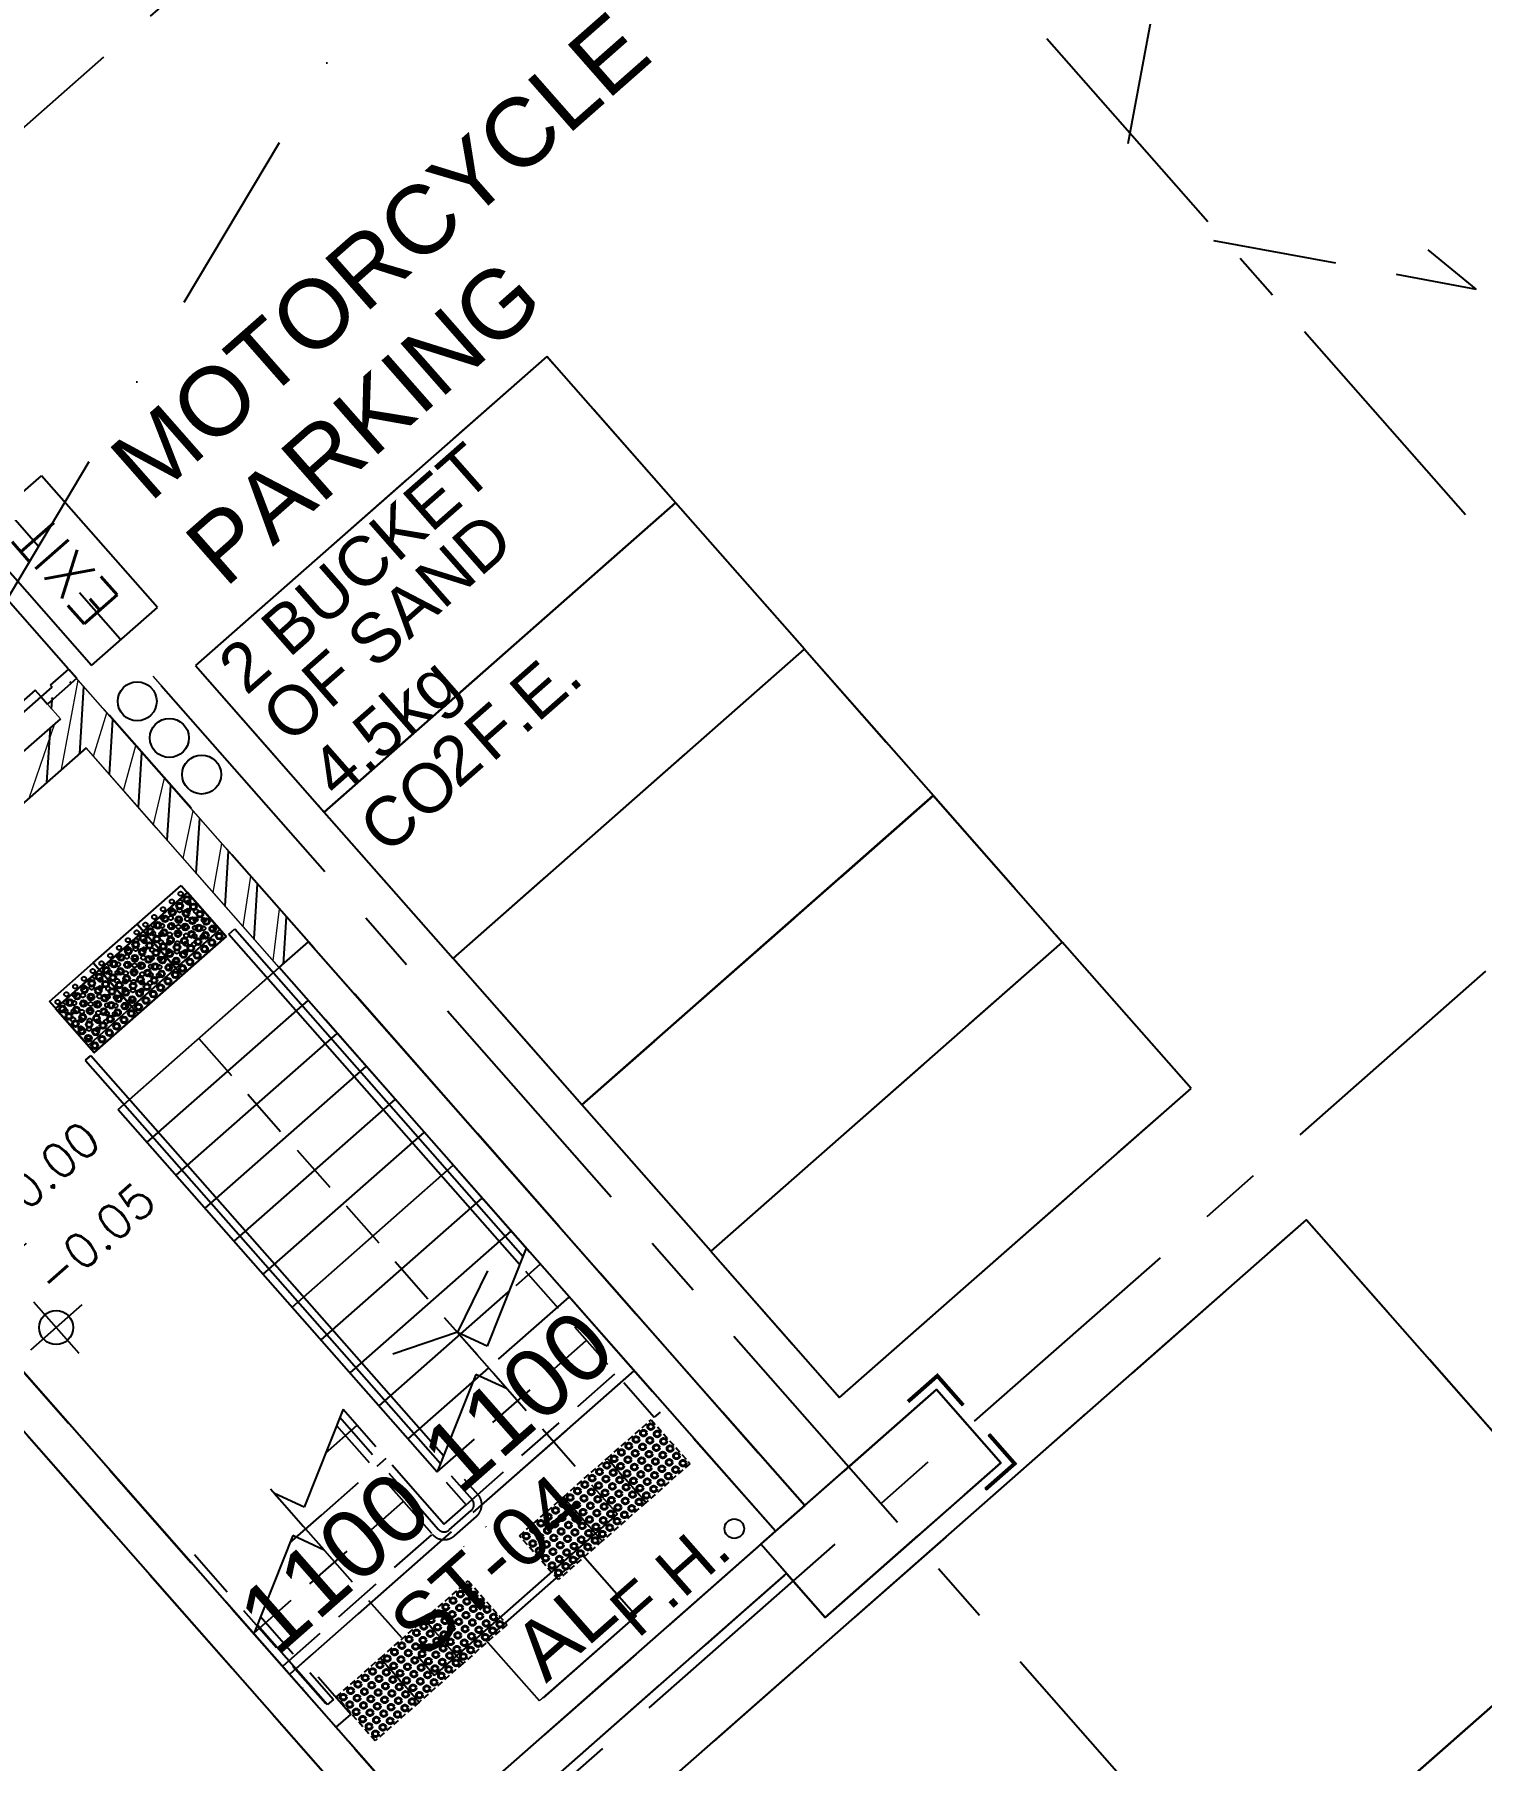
# Model space of a CAD drawing. Header units: millimetres. Extents: x 833946797 to 834440930, y 817746008 to 818399503.
# Drawn here: x 834311541 to 834318960, y 817998788 to 818007637 of the extents above; entities that cross this region are included whole.
import ezdxf
from ezdxf.enums import TextEntityAlignment as Align

# ---------------------------------------------------------------- set-up
doc = ezdxf.new("R2010")
doc.units = ezdxf.units.MM
doc.header["$LTSCALE"] = 100
for name, pattern in [('CENTER', [2, 1.25, -0.25, 0.25, -0.25]), ('DASHDOT2', [12.7, 6.35, -3.175, 0, -3.175]), ('Grid Line', [22.225, 12.7, -3.175, 3.175, -3.175]), ('Hidden', [9.525, 6.35, -3.175]), ('HIDDEN2', [4.7625, 3.175, -1.5875]), ('HIDDENX2', [19.05, 12.7, -6.35])]:
    doc.linetypes.add(name, pattern=pattern)
for name, color, linetype in [('+C-160', 160, 'Hidden'), ('000-Tactile-l', 8, 'Continuous'), ('3B50A-DLN-ARC-DWG-1002-P00-LB02$0$DLN660', 1, 'Continuous'), ('A-COLS', 3, 'Continuous'), ('arrow', 255, 'Continuous'), ('DLN020__', 6, 'Continuous'), ('DLN030_1', 1, 'Continuous'), ('DLN030_2', 1, 'Continuous'), ('DLN0401_', 7, 'Continuous'), ('DLN0403__Room Name', 7, 'Continuous'), ('DLN060__', 7, 'Continuous'), ('DLN240__', 1, 'Continuous'), ('DLN325__', 7, 'Continuous'), ('DLN580__', 4, 'Continuous'), ('DLN660', 1, 'Continuous'), ('DLN810__', 1, 'Continuous'), ('FITDOOR', 7, 'Continuous'), ('LEVEL', 7, 'Continuous'), ('MOE', 6, 'DASHDOT2')]:
    doc.layers.add(name, color=color, linetype=linetype)
doc.layers.add('000-helpline', color=30, linetype='Continuous', lineweight=30, plot=False)
for name, color, linetype, lineweight in [('A-DOOR', 6, 'Continuous', 9), ('A-WALL', 7, 'Continuous', 9), ('CORNER GUARD', 2, 'Continuous', 50)]:
    doc.layers.add(name, color=color, linetype=linetype, lineweight=lineweight)
doc.styles.add('romans', font='romans.shx')
doc.styles.get("Standard").update_dxf_attribs({"font": 'swiss.ttf'})
doc.styles.add('Swis721tBT', font='swissl.ttf')
doc.dimstyles.new('INTDIM', dxfattribs={"dimtxt": 200, "dimasz": 125, "dimexe": 100, "dimexo": 150, "dimgap": 80, "dimtad": 1, "dimdec": 0, "dimzin": 9, "dimdsep": 46, "dimtxsty": 'Swis721tBT', "dimblk": 'OPEN30', "dimcen": -125, "dimclrd": 256, "dimclre": 256, "dimclrt": 2, "dimaunit": 1, "dimadec": 1, "dimazin": 0, "dimtfac": 0.444444, "dimtdec": 0, "dimtix": 1, "dimtmove": 2, "dimatfit": 3, "dimldrblk": 'OPEN30', "dimfxl": 0, "dimtolj": 1, "dimlwd": -1, "dimlwe": -1, "dimarcsym": 0})
doc.dimstyles.new('INTDIM350', dxfattribs={"dimtxt": 350, "dimasz": 200, "dimexe": 100, "dimexo": 150, "dimgap": 100, "dimtad": 1, "dimdec": 0, "dimzin": 9, "dimdsep": 46, "dimtxsty": 'Swis721tBT', "dimblk": 'OPEN30', "dimcen": -125, "dimclrd": 256, "dimclre": 256, "dimclrt": 2, "dimaunit": 1, "dimadec": 1, "dimazin": 0, "dimtfac": 0.444444, "dimtdec": 0, "dimtix": 1, "dimtmove": 2, "dimatfit": 3, "dimldrblk": 'OPEN30', "dimfxl": 0, "dimtolj": 1, "dimlwd": -1, "dimlwe": -1, "dimarcsym": 0})
pattern_1 = [(86.350195828, (-1e-07, 1e-07), (-158.428018635, 10.105711821), [])]

# ---------------------------------------------------------------- blocks, each defined once
blk = doc.blocks.new('_Open30')
at = {"color": 0, "linetype": 'ByBlock', "lineweight": -2}
for p, q in [((-1, 0.268), (0, 0)), ((0, 0), (-1, -0.268)), ((0, 0), (-1, 0))]:
    blk.add_line(p, q, dxfattribs=at)
blk = doc.blocks.new('*D30')
at = {"layer": 'Defpoints', "color": 0}
for p in [(834315938.6, 818045751.4), (834317314.1, 818044188.4), (834265417.5, 818001289)]:
    blk.add_point(p, dxfattribs=at)
at = {"layer": 'DLN030_1', "linetype": 'Continuous'}
for p, q in [((834316037.7, 818045638.8), (834317380.2, 818044113.4)), ((834266943.1, 817999858.2), (834317164, 818044056.3)), ((834265516.6, 818001176.4), (834266859, 817999651))]:
    blk.add_line(p, q, dxfattribs=at)
at = {"layer": 'DLN030_1', "xscale": 200, "yscale": 200, "zscale": 200}
for p, rotation in [((834317314.1, 818044188.4), 41.35019658541407), ((834266793, 817999726), 221.350196585414)]:
    blk.add_blockref('_Open30', p, dxfattribs=dict(at, rotation=rotation))
at = {"layer": 'DLN030_1', "color": 2, "insert": (834291094.8, 818022092.5), "char_height": 400, "attachment_point": 1, "rotation": 41.3502, "line_spacing_factor": 0.938532, "style": 'Swis721tBT'}
blk.add_mtext('\\A1;67300', dxfattribs=at)
blk = doc.blocks.new('DR1CD')
at = {"layer": 'FITDOOR'}
for p, q in [((0, 1), (45, 1)), ((0, 1), (0, 0)), ((45, 0), (45, 1)), ((0, 0), (45, 0))]:
    blk.add_line(p, q, dxfattribs=at)
blk = doc.blocks.new('DR1CM')
at = {"layer": 'FITDOOR', "color": 6}
blk.add_arc((0, 0), 1, 0, 90, dxfattribs=at)
blk = doc.blocks.new('DLN-Single Door - Opening 2 - 950 x2138 _WH_-1922936-Car Park_B2_F')
at = {"layer": 'A-WALL', "lineweight": 25}
for p, q in [((-500, -100), (-500, 100)), ((500, -100), (500, 100))]:
    blk.add_line(p, q, dxfattribs=at)
at = {"layer": 'FITDOOR'}
for p, q in [((-437.5, 100), (-500, 100)), ((-500, 62.5), (-500, 100)), ((-437.5, -25), (-437.5, 100)), ((437.5, 100), (500, 100)), ((437.5, -25), (437.5, 100)), ((500, 62.5), (500, 100)), ((-488, 62.5), (-500, 62.5)), ((488, 62.5), (500, 62.5)), ((-500, -100), (-500, -62.5)), ((-488, -62.5), (-500, -62.5)), ((-450, -100), (-450, -25)), ((-437.5, -25), (-450, -25)), ((437.5, -25), (450, -25)), ((450, -100), (450, -25)), ((488, -62.5), (500, -62.5)), ((500, -100), (500, -62.5)), ((-450, -100), (-500, -100)), ((450, -100), (500, -100))]:
    blk.add_line(p, q, dxfattribs=at)
at = {"layer": 'DLN325__', "extrusion": (0, 0, -1), "yscale": 899.9999999999994, "zscale": -0.9999999999999993, "rotation": 179.9999999980843}
blk.add_blockref('DR1CD', (450, -100), dxfattribs=at)
at = {"layer": 'DLN325__', "extrusion": (0, 0, -1), "xscale": 899.9999999999986, "yscale": 899.9999999999986, "zscale": -899.9999999999986, "rotation": 179.9999999980843}
blk.add_blockref('DR1CM', (450, -100), dxfattribs=at)
blk = doc.blocks.new('DLN-Single Door - Opening 5 -  950 x 2025 _WH_-1665005-Car Park_B2_F')
at = {"layer": 'A-DOOR', "rotation": 359.9999999999991}
blk.add_blockref('DLN-Single Door - Opening 2 - 950 x2138 _WH_-1922936-Car Park_B2_F', (5, 0), dxfattribs=at)
blk = doc.blocks.new('*X5')
at = {"color": 0}
for p, q in [((45956, 42700), (46156, 42700)), ((45956, 42694), (46156, 42694)), ((45957, 42688), (46156, 42688)), ((45957, 42681), (46156, 42681)), ((45958, 42675), (46156, 42675)), ((45959, 42669), (46156, 42669)), ((45960, 42662), (46156, 42662)), ((45962, 42656), (46156, 42656)), ((45964, 42650), (46156, 42650)), ((45965, 42644), (46156, 42644)), ((45968, 42638), (46156, 42638)), ((45970, 42631), (46156, 42631)), ((45973, 42625), (46156, 42625)), ((45975, 42619), (46156, 42619)), ((45978, 42612), (46156, 42612)), ((45982, 42606), (46156, 42606)), ((45986, 42600), (46156, 42600)), ((45990, 42594), (46156, 42594)), ((45994, 42588), (46156, 42588)), ((45999, 42581), (46156, 42581)), ((46004, 42575), (46156, 42575)), ((46009, 42569), (46156, 42569)), ((46015, 42562), (46156, 42562)), ((46022, 42556), (46156, 42556)), ((46029, 42550), (46156, 42550)), ((46037, 42544), (46156, 42544)), ((46047, 42538), (46156, 42538)), ((46057, 42531), (46156, 42531)), ((46069, 42525), (46156, 42525)), ((46083, 42519), (46156, 42519)), ((46102, 42512), (46156, 42512)), ((46133, 42506), (46156, 42506))]:
    blk.add_line(p, q, dxfattribs=at)
blk = doc.blocks.new('*X4')
at = {"color": 0}
for p, q in [((46156, 42900), (46200, 42900)), ((46156, 42894), (46222, 42894)), ((46156, 42888), (46238, 42888)), ((46156, 42881), (46250, 42881)), ((46156, 42875), (46261, 42875)), ((46156, 42869), (46271, 42869)), ((46156, 42862), (46279, 42862)), ((46156, 42856), (46287, 42856)), ((46156, 42850), (46294, 42850)), ((46156, 42844), (46300, 42844)), ((46156, 42838), (46306, 42838)), ((46156, 42831), (46311, 42831)), ((46156, 42825), (46316, 42825)), ((46156, 42819), (46320, 42819)), ((46156, 42812), (46324, 42812)), ((46156, 42806), (46328, 42806)), ((46156, 42800), (46332, 42800)), ((46156, 42794), (46335, 42794)), ((46156, 42788), (46338, 42788)), ((46156, 42781), (46341, 42781)), ((46156, 42775), (46343, 42775)), ((46156, 42769), (46345, 42769)), ((46156, 42762), (46347, 42762)), ((46156, 42756), (46349, 42756)), ((46156, 42750), (46351, 42750)), ((46156, 42744), (46352, 42744)), ((46156, 42738), (46353, 42738)), ((46156, 42731), (46354, 42731)), ((46156, 42725), (46355, 42725)), ((46156, 42719), (46355, 42719)), ((46156, 42712), (46356, 42712)), ((46156, 42706), (46356, 42706))]:
    blk.add_line(p, q, dxfattribs=at)
blk = doc.blocks.new('ELFIN')
at = {"layer": 'LEVEL'}
for p, q in [((0, 0.5), (0, 0)), ((0, 0), (-0.5, 0)), ((0, 0), (0, -0.5)), ((0.5, 0), (0, 0))]:
    blk.add_line(p, q, dxfattribs=at)
for start, end in [(90, 180), (180, 270), (0, 90), (270, 0)]:
    blk.add_arc((0, 0), 0.25, start, end, dxfattribs=at)
at = {"layer": 'LEVEL', "xscale": 0.00125, "yscale": 0.00125, "zscale": 0.00125}
for name in ['*X4', '*X5']:
    blk.add_blockref(name, (-57.695, -53.381), dxfattribs=at)
at = {"layer": 'LEVEL', "style": 'romans'}
blk.add_attdef('ELFIN', (0.254, 0.347), '', height=0.5, dxfattribs=at)
blk = doc.blocks.new('ELEX')
at = {"layer": 'LEVEL'}
for p, q in [((0, 0.5), (0, -0.5)), ((0.5, 0), (-0.5, 0))]:
    blk.add_line(p, q, dxfattribs=at)
blk.add_circle((0, 0), 0.25, dxfattribs=at)
at = {"layer": 'LEVEL', "style": 'romans'}
blk.add_attdef('ELEX', (0.257, 0.354), '', height=0.5, dxfattribs=at)
blk = doc.blocks.new('DLN_Parking - Parking - 2500 x 5000 _WL_-1233168-Car Park_B2_F')
at = {"layer": 'DLN660'}
for p, q in [((0, 0), (0, 5000)), ((0, 5000), (2500, 5000)), ((2500, 5000), (2500, 0)), ((2500, 0), (0, 0))]:
    blk.add_line(p, q, dxfattribs=at)
blk = doc.blocks.new('3B50A-DLN-ARC-DWG-1002-P00-LB02$0$DLN_Parking - Parking - 1000 x 2400 _WL_-V14-Car Park_B2_F')
at = {"layer": '3B50A-DLN-ARC-DWG-1002-P00-LB02$0$DLN660'}
for p, q in [((0, 0), (0, 2400)), ((0, 2400), (1000, 2400)), ((1000, 2400), (1000, 0)), ((1000, 0), (0, 0))]:
    blk.add_line(p, q, dxfattribs=at)
blk = doc.blocks.new('3B50A-DLN-ARC-DWG-1002-P00-LB02$0$DLN_Parking - Parking - 1000 x 2400 _WL_-1733303-Car Park_B2_F')
at = {"layer": '3B50A-DLN-ARC-DWG-1002-P00-LB02$0$DLN660'}
for p, q in [((1000, 0), (0, 0)), ((0, 0), (0, -2400)), ((1000, -2400), (1000, 0)), ((0, -2400), (1000, -2400))]:
    blk.add_line(p, q, dxfattribs=at)
blk = doc.blocks.new('CORNER GUARD')
at = {"layer": 'CORNER GUARD', "color": 0, "const_width": 20}
blk.add_lwpolyline([(-150, -50), (50, -50), (50, 150)], dxfattribs=at)
at = {"layer": 'Defpoints', "color": 0}
blk.add_lwpolyline([(-150, 0), (0, 0), (0, 150)], dxfattribs=at)
blk = doc.blocks.new('FSEX')
at = {"layer": 'DLN580__'}
for p, q in [((0, 0.5), (0, 0)), ((0, 0.5), (1, 0.5)), ((1, 0.5), (1, 0)), ((0, 0), (1, 0))]:
    blk.add_line(p, q, dxfattribs=at)
at = {"layer": 'DLN580__', "style": 'romans'}
blk.add_text('EXIT', height=0.25, dxfattribs=at).set_placement((0.5, 0.25), align=Align.MIDDLE)
blk = doc.blocks.new('*D107')
at = {"layer": 'Defpoints', "color": 0, "ltscale": 1.5}
for p in [(834325278.6, 818028024.6), (834325278.6, 818028024.6), (834324874.8, 818026242.4), (834327141.4, 818023699.8), (834311334, 818004629.2)]:
    blk.add_point(p, dxfattribs=at)
at = {"layer": 'MOE', "linetype": 'Continuous', "ltscale": 1.5}
blk.add_arc((834325278.6, 818028024.6), 1827.4, 245.47739, 287.0296, dxfattribs=at)
at = {"layer": 'MOE', "ltscale": 1.5, "xscale": 200, "yscale": 200, "zscale": 200}
for p, rotation in [((834324342.9, 818026454.9), 152.3404458036326), ((834326001.5, 818026346.3), 20.16653677704103)]:
    blk.add_blockref('_Open30', p, dxfattribs=dict(at, rotation=rotation))
at = {"layer": 'MOE', "color": 2, "ltscale": 1.5, "insert": (834325177.4, 818026480.4), "char_height": 350, "attachment_point": 5, "rotation": 356.25349, "style": 'Swis721tBT'}
blk.add_mtext('\\A1;{\\C1;>30%%D}', dxfattribs=at)
blk = doc.blocks.new('*D114')
at = {"layer": 'Defpoints', "color": 0}
for p in [(834313641.6, 818000000, -0.1), (834312815.8, 817999273.2, -0.1), (834312851.3, 817999232.9)]:
    blk.add_point(p, dxfattribs=at)
at = {"layer": 'DLN030_2', "linetype": 'Continuous'}
for p, q in [((834313677.1, 817999959.6), (834312851.3, 817999232.9)), ((834313740.7, 817999887.4), (834313743.2, 817999884.6)), ((834312914.9, 817999160.6), (834312917.4, 817999157.8))]:
    blk.add_line(p, q, dxfattribs=at)
at = {"layer": 'DLN030_2', "color": 2, "insert": (834313079.3, 817999806.4), "char_height": 350, "attachment_point": 5, "rotation": 41.3502, "style": 'Swis721tBT'}
blk.add_mtext('\\A1;1100', dxfattribs=at)
blk = doc.blocks.new('*D115')
at = {"layer": 'Defpoints', "color": 0}
for p in [(834314580.2, 818000826, -0.1), (834314615.7, 818000785.7), (834313754.5, 818000099.3, -0.1)]:
    blk.add_point(p, dxfattribs=at)
at = {"layer": 'DLN030_2', "linetype": 'Continuous'}
for p, q in [((834313790, 818000059), (834314615.7, 818000785.7)), ((834314679.3, 818000713.4), (834314681.8, 818000710.6)), ((834313853.6, 817999986.7), (834313856.1, 817999983.9))]:
    blk.add_line(p, q, dxfattribs=at)
at = {"layer": 'DLN030_2', "color": 2, "insert": (834314018, 818000632.4), "char_height": 350, "attachment_point": 5, "rotation": 41.3502, "style": 'Swis721tBT'}
blk.add_mtext('\\A1;1100', dxfattribs=at)
blk = doc.blocks.new('hazard warning tactile')
at = {"layer": '000-helpline', "ltscale": 0.015}
blk.add_lwpolyline([(0, 0), (225.2, 198.2), (423.4, -27), (198.2, -225.2)], close=True, dxfattribs=at)
at = {"layer": '000-Tactile-l', "ltscale": 0.015}
for centre, radius in [((223, 162.9), 17.5), ((147.9, 96.8), 17.5), ((147.9, 96.8), 12.5), ((185.4, 129.9), 17.5), ((185.4, 129.9), 12.5), ((218.5, 92.3), 17.5), ((218.5, 92.3), 12.5), ((223, 162.9), 12.5), ((256, 125.4), 17.5), ((256, 125.4), 12.5), ((289, 87.8), 17.5), ((289, 87.8), 12.5), ((35.3, -2.3), 17.5), ((35.3, -2.3), 12.5), ((72.8, 30.8), 17.5), ((72.8, 30.8), 12.5), ((105.9, -6.8), 17.5), ((110.4, 63.8), 17.5), ((105.9, -6.8), 12.5), ((110.4, 63.8), 12.5), ((143.4, 26.3), 17.5), ((143.4, 26.3), 12.5), ((176.4, -11.3), 17.5), ((180.9, 59.3), 17.5), ((176.4, -11.3), 12.5), ((180.9, 59.3), 12.5), ((214, 21.8), 17.5), ((214, 21.8), 12.5), ((247, -15.8), 17.5), ((251.5, 54.8), 17.5), ((251.5, 54.8), 12.5), ((284.5, 17.3), 17.5), ((284.5, 17.3), 12.5), ((322.1, 50.3), 17.5), ((322.1, 50.3), 12.5), ((355.1, 12.8), 17.5), ((355.1, 12.8), 12.5), ((68.3, -39.8), 17.5), ((68.3, -39.8), 12.5), ((101.4, -77.3), 17.5), ((101.4, -77.3), 12.5), ((138.9, -44.3), 17.5), ((138.9, -44.3), 12.5), ((171.9, -81.8), 17.5), ((171.9, -81.8), 12.5), ((209.5, -48.8), 17.5), ((209.5, -48.8), 12.5), ((242.5, -86.3), 17.5), ((242.5, -86.3), 12.5), ((247, -15.8), 12.5), ((280, -53.3), 17.5), ((280, -53.3), 12.5), ((313.1, -90.8), 17.5), ((317.6, -20.3), 17.5), ((313.1, -90.8), 12.5), ((317.6, -20.3), 12.5), ((350.6, -57.8), 17.5), ((350.6, -57.8), 12.5), ((388.1, -24.8), 17.5), ((388.1, -24.8), 12.5), ((134.4, -114.9), 17.5), ((134.4, -114.9), 12.5), ((167.4, -152.4), 17.5), ((167.4, -152.4), 12.5), ((200.4, -189.9), 17.5), ((205, -119.4), 17.5), ((205, -119.4), 12.5), ((238, -156.9), 17.5), ((238, -156.9), 12.5), ((275.5, -123.9), 17.5), ((275.5, -123.9), 12.5), ((200.4, -189.9), 12.5)]:
    blk.add_circle(centre, radius, dxfattribs=at)
blk = doc.blocks.new('hidden hazard tactile')
at = {"layer": '000-Tactile-l', "linetype": 'HIDDEN2', "ltscale": 0.1}
blk.add_lwpolyline([(300, 0), (0, 0), (0, 300), (300, 300)], close=True, dxfattribs=at)
for centre, radius in [((25, 275), 17.5), ((25, 275), 12.5), ((75, 275), 17.5), ((75, 275), 12.5), ((125, 275), 17.5), ((125, 275), 12.5), ((175, 275), 17.5), ((175, 275), 12.5), ((225, 275), 17.5), ((225, 275), 12.5), ((275, 275), 17.5), ((275, 275), 12.5), ((25, 225), 17.5), ((25, 175), 17.5), ((25, 225), 12.5), ((25, 175), 12.5), ((75, 225), 17.5), ((75, 175), 17.5), ((75, 225), 12.5), ((75, 175), 12.5), ((125, 225), 17.5), ((125, 175), 17.5), ((125, 225), 12.5), ((125, 175), 12.5), ((175, 225), 17.5), ((175, 175), 17.5), ((175, 225), 12.5), ((175, 175), 12.5), ((225, 225), 17.5), ((225, 175), 17.5), ((225, 225), 12.5), ((225, 175), 12.5), ((275, 225), 17.5), ((275, 175), 17.5), ((275, 225), 12.5), ((275, 175), 12.5), ((25, 125), 17.5), ((25, 75), 17.5), ((25, 125), 12.5), ((75, 125), 17.5), ((75, 75), 17.5), ((75, 125), 12.5), ((125, 125), 17.5), ((125, 75), 17.5), ((125, 125), 12.5), ((175, 125), 17.5), ((175, 75), 17.5), ((175, 125), 12.5), ((225, 125), 17.5), ((225, 75), 17.5), ((225, 125), 12.5), ((275, 125), 17.5), ((275, 75), 17.5), ((275, 125), 12.5), ((25, 25), 17.5), ((25, 75), 12.5), ((25, 25), 12.5), ((75, 25), 17.5), ((75, 75), 12.5), ((75, 25), 12.5), ((125, 25), 17.5), ((125, 75), 12.5), ((125, 25), 12.5), ((175, 25), 17.5), ((175, 75), 12.5), ((175, 25), 12.5), ((225, 25), 17.5), ((225, 75), 12.5), ((225, 25), 12.5), ((275, 25), 17.5), ((275, 75), 12.5), ((275, 25), 12.5)]:
    blk.add_circle(centre, radius, dxfattribs=at)
blk = doc.blocks.new('A$C029C5A43')
at = {"layer": '+C-160', "linetype": 'Hidden'}
for p, q in [((59071, 72265.7), (59071, 79965.7)), ((59971, 72265.7), (59071, 72265.7)), ((59971, 71765.7), (59971, 72265.7)), ((56216.3, 72065.3), (58771, 72065.3)), ((58771, 72065.3), (58771, 71765.7)), ((58771, 71765.7), (59971, 71765.7))]:
    blk.add_line(p, q, dxfattribs=at)
at = {"layer": '+C-160'}
for p, q in [((58871.6, 78010.7, -0.1), (57971.6, 78010.7, -0.1)), ((57971.6, 77965.7, -0.1), (58871.6, 77965.7, -0.1)), ((58871.6, 77965.7, -0.1), (58871.6, 78010.7, -0.1)), ((58871.6, 77965.7, -0.1), (58946.6, 77965.7, -0.1)), ((58871.6, 77965.7, -0.1), (58871.6, 77915.7, -0.1)), ((58946.6, 77978.2, -0.1), (59071.6, 77978.2, -0.1)), ((58946.6, 77978.2, -0.1), (58946.6, 77965.7, -0.1)), ((59071.6, 77978.2, -0.1), (59071.6, 77915.7, -0.1)), ((58871.6, 77915.7, -0.1), (58909.1, 77915.7, -0.1)), ((58871.6, 77883.9), (58902.9, 77915.3)), ((58909.1, 77927.7, -0.1), (58909.1, 77915.7, -0.1)), ((59034.1, 77927.7, -0.1), (59034.1, 77915.7, -0.1)), ((59034.1, 77915.7, -0.1), (59071.6, 77915.7, -0.1)), ((58871.6, 77815.7, -0.1), (57616.3, 77815.7, 0)), ((58602.9, 77615.3), (58802.9, 77815.3)), ((58827.4, 77615.3), (59071, 77858.9)), ((56516.3, 77615.7, 0), (56516.3, 72265.3, -0.1)), ((58871.6, 77615.7, -0.1), (57618.1, 77615.7, -0.1)), ((58871.5, 77434.8), (59071, 77634.3)), ((61971, 77562.5), (59571, 77562.5)), ((59571, 77562.5), (59571, 76562.5)), ((61971, 76562.5), (61971, 77562.5)), ((58871.4, 77210.2), (59071, 77409.8)), ((64930.2, 76412.3, -0.1), (66006.7, 77258.2, -0.1)), ((58871.3, 76985.6), (59071, 77185.3)), ((58871.2, 76761), (59071, 76960.8)), ((57871.3, 76464.5, 0), (57871.3, 76764.5, 0)), ((57871.3, 76764.5, 0), (58171.3, 76764.5, 0)), ((58171.3, 76464.5, 0), (58171.3, 76764.5, 0)), ((58171.3, 76764.5, 0), (58471.3, 76764.5, 0)), ((58171.3, 76764.5, 0), (58171.3, 76464.5, 0)), ((58471.3, 76764.5, 0), (58471.3, 76464.5, 0)), ((58471.3, 76464.5, 0), (58471.3, 76764.5, 0)), ((58471.3, 76764.5, 0), (58771.3, 76764.5, 0)), ((58771.3, 76764.5, 0), (58771.3, 76464.5, 0)), ((58871.1, 76536.4), (59071, 76736.3)), ((59571, 76562.5), (61971, 76562.5)), ((61971, 76562.5), (59571, 76562.5)), ((59571, 76562.5), (59571, 75562.5)), ((61971, 75562.5), (61971, 76562.5)), ((58171.3, 76464.5, 0), (57871.3, 76464.5, 0)), ((58471.3, 76464.5, 0), (58171.3, 76464.5, 0)), ((58771.3, 76464.5, 0), (58471.3, 76464.5, 0)), ((58871, 76311.8), (59071, 76511.8)), ((58899, 76115.3), (59071, 76287.3)), ((56316.3, 76122.5), (56316.3, 72065.3)), ((56516.3, 72265.7), (56516.3, 76122.5)), ((58870.9, 76115.7, -0.1), (59071, 76115.7, -0.1)), ((58870.9, 76115.7, -0.1), (59071, 76115.7, -0.1)), ((58870.9, 72265.7, -0.1), (58870.9, 76115.7, -0.1)), ((59071, 76115.7, -0.1), (59071, 72265.7, -0.1)), ((64930.2, 75750.3, -0.1), (65776.1, 74673.8, -0.1)), ((59571, 75562.5), (61971, 75562.5)), ((59571, 74562.5), (59571, 75562.5)), ((59571, 75562.5), (61971, 75562.5)), ((61971, 75562.5), (61971, 74562.5)), ((65776.1, 74673.8, -0.1), (65724.1, 74986.6, -0.1)), ((61971, 74562.5), (59571, 74562.5)), ((59571, 73562.5), (59571, 74562.5)), ((59571, 74562.5), (61971, 74562.5)), ((61971, 74562.5), (61971, 73562.5)), ((61971, 73562.5), (59571, 73562.5)), ((61971, 73562.5), (59571, 73562.5)), ((59571, 73562.5), (59571, 72562.5)), ((61971, 72562.5), (61971, 73562.5)), ((57620.5, 73361.9), (56520.5, 73361.9)), ((57770.9, 73361.9), (58870.9, 73361.9)), ((56520.5, 73265.7), (56520.5, 73261.9)), ((57620.5, 73265.7), (57620.5, 73261.9)), ((57770.9, 73265.7), (57770.9, 73261.9)), ((58870.9, 73265.7), (58870.9, 73261.9)), ((57388.9, 72827.7), (58048.9, 72827.7)), ((57388.9, 72411.7), (57388.9, 72827.7)), ((58048.9, 72827.7), (58048.9, 72411.7)), ((59571, 72562.5), (61971, 72562.5)), ((58048.9, 72411.7), (57388.9, 72411.7)), ((59821, 72315.7, -0.1), (60021, 72315.7, -0.1)), ((60021, 72315.7, -0.1), (60021, 72115.7, -0.1)), ((58771, 72265.7), (56516.3, 72265.7)), ((58871.6, 72265.3, 0), (56516.3, 72265.3, 0)), ((58771, 72265.7), (59971, 72265.7)), ((58771, 71765.7), (58771, 72265.7)), ((58771, 71765.7, -0.1), (58771, 72265.7, -0.1)), ((58771, 72265.7, -0.1), (59971, 72265.7, -0.1)), ((58771, 72265.7, -0.1), (59971, 72265.7, -0.1)), ((58771, 71765.7, -0.1), (58771, 72265.7, -0.1)), ((58771, 72065.3), (58771, 72265.7)), ((59071, 72265.7, -0.1), (58870.9, 72265.7, -0.1)), ((59821, 72265.7, -0.1), (59971, 72265.7, -0.1)), ((59971, 72265.7), (59971, 71765.7)), ((59971, 72265.7, -0.1), (59971, 71765.7, -0.1)), ((59971, 72265.7, -0.1), (59971, 71765.7, -0.1)), ((59971, 72265.7, -0.1), (59971, 72115.7, -0.1)), ((56316.3, 72065.3), (58771, 72065.3)), ((59971, 71765.7, -0.1), (59971, 71915.7, -0.1)), ((60021, 71715.7, -0.1), (60021, 71915.7, -0.1)), ((59971, 71765.7), (58771, 71765.7)), ((59971, 71765.7, -0.1), (58771, 71765.7, -0.1)), ((59971, 71765.7, -0.1), (58771, 71765.7, -0.1)), ((59821, 71765.7, -0.1), (59971, 71765.7, -0.1)), ((59821, 71715.7, -0.1), (60021, 71715.7, -0.1)), ((56971, 71665.7), (61971, 71665.7)), ((61971, 71665.7), (61971, 69165.7)), ((56971, 69165.7), (61971, 69165.7)), ((61971, 69165.7), (56971, 69165.7))]:
    blk.add_line(p, q, dxfattribs=at)
at = {"layer": '+C-160', "lineweight": 18}
for p, q in [((59071, 76115.7, -0.1), (59071, 77978.2, -0.1)), ((58871.6, 77815.7, -0.1), (58871.6, 77915.7, -0.1)), ((58871.6, 77915.7, -0.1), (59071.6, 77915.7, -0.1)), ((58870.9, 76115.7, -0.1), (58871.6, 77615.7, -0.1)), ((59371, 77665.7), (59371, 77365.7))]:
    blk.add_line(p, q, dxfattribs=at)
at = {"layer": '+C-160', "lineweight": 25}
blk.add_line((58871.6, 77915.7, -0.1), (59071.6, 77915.7, -0.1), dxfattribs=at)
at = {"layer": '+C-160'}
for centre in [(57901.3, 76734.5, 0), (57961.3, 76734.5, 0), (58021.3, 76734.5, 0), (58081.3, 76734.5, 0), (58141.3, 76734.5, 0), (58201.3, 76734.5, 0), (58261.3, 76734.5, 0), (58321.3, 76734.5, 0), (58381.3, 76734.5, 0), (58441.3, 76734.5, 0), (58501.3, 76734.5, 0), (58561.3, 76734.5, 0), (58621.3, 76734.5, 0), (58681.3, 76734.5, 0), (58741.3, 76734.5, 0), (57901.3, 76674.5, 0), (57931.3, 76704.5, 0), (57931.3, 76644.5, 0), (57961.3, 76674.5, 0), (57991.3, 76704.5, 0), (57991.3, 76644.5, 0), (58021.3, 76674.5, 0), (58051.3, 76704.5, 0), (58051.3, 76644.5, 0), (58081.3, 76674.5, 0), (58111.3, 76704.5, 0), (58111.3, 76644.5, 0), (58141.3, 76674.5, 0), (58201.3, 76674.5, 0), (58231.3, 76704.5, 0), (58231.3, 76644.5, 0), (58261.3, 76674.5, 0), (58291.3, 76704.5, 0), (58291.3, 76644.5, 0), (58321.3, 76674.5, 0), (58351.3, 76704.5, 0), (58351.3, 76644.5, 0), (58381.3, 76674.5, 0), (58411.3, 76704.5, 0), (58411.3, 76644.5, 0), (58441.3, 76674.5, 0), (58501.3, 76674.5, 0), (58531.3, 76704.5, 0), (58531.3, 76644.5, 0), (58561.3, 76674.5, 0), (58591.3, 76704.5, 0), (58591.3, 76644.5, 0), (58621.3, 76674.5, 0), (58651.3, 76704.5, 0), (58651.3, 76644.5, 0), (58681.3, 76674.5, 0), (58711.3, 76704.5, 0), (58711.3, 76644.5, 0), (58741.3, 76674.5, 0), (57901.3, 76614.5, 0), (57901.3, 76554.5, 0), (57931.3, 76584.5, 0), (57961.3, 76614.5, 0), (57961.3, 76554.5, 0), (57991.3, 76584.5, 0), (58021.3, 76614.5, 0), (58021.3, 76554.5, 0), (58051.3, 76584.5, 0), (58081.3, 76614.5, 0), (58081.3, 76554.5, 0), (58111.3, 76584.5, 0), (58141.3, 76614.5, 0), (58141.3, 76554.5, 0), (58201.3, 76614.5, 0), (58201.3, 76554.5, 0), (58231.3, 76584.5, 0), (58261.3, 76614.5, 0), (58261.3, 76554.5, 0), (58291.3, 76584.5, 0), (58321.3, 76614.5, 0), (58321.3, 76554.5, 0), (58351.3, 76584.5, 0), (58381.3, 76614.5, 0), (58381.3, 76554.5, 0), (58411.3, 76584.5, 0), (58441.3, 76614.5, 0), (58441.3, 76554.5, 0), (58501.3, 76614.5, 0), (58501.3, 76554.5, 0), (58531.3, 76584.5, 0), (58561.3, 76614.5, 0), (58561.3, 76554.5, 0), (58591.3, 76584.5, 0), (58621.3, 76614.5, 0), (58621.3, 76554.5, 0), (58651.3, 76584.5, 0), (58681.3, 76614.5, 0), (58681.3, 76554.5, 0), (58711.3, 76584.5, 0), (58741.3, 76614.5, 0), (58741.3, 76554.5, 0), (57901.3, 76494.5, 0), (57931.3, 76524.5, 0), (57961.3, 76494.5, 0), (57991.3, 76524.5, 0), (58021.3, 76494.5, 0), (58051.3, 76524.5, 0), (58081.3, 76494.5, 0), (58111.3, 76524.5, 0), (58141.3, 76494.5, 0), (58201.3, 76494.5, 0), (58231.3, 76524.5, 0), (58261.3, 76494.5, 0), (58291.3, 76524.5, 0), (58321.3, 76494.5, 0), (58351.3, 76524.5, 0), (58381.3, 76494.5, 0), (58411.3, 76524.5, 0), (58441.3, 76494.5, 0), (58501.3, 76494.5, 0), (58531.3, 76524.5, 0), (58561.3, 76494.5, 0), (58591.3, 76524.5, 0), (58621.3, 76494.5, 0), (58651.3, 76524.5, 0), (58681.3, 76494.5, 0), (58711.3, 76524.5, 0), (58741.3, 76494.5, 0)]:
    blk.add_circle(centre, 11, dxfattribs=at)

msp = doc.modelspace()

# ---------------------------------------------------------------- hatches: boundary and pattern name
at = {"layer": 'A-WALL'}
h = msp.add_hatch(dxfattribs=at)
h.set_pattern_fill('ANSI31', scale=50)
h.set_pattern_definition(pattern_1)
edge = h.paths.add_edge_path()
edge.add_line((834373398.9, 817975260.5), (834373587.8, 817975426.8))
edge.add_line((834373587.8, 817975426.8), (834373233.3, 817980498))
edge.add_line((834373233.3, 817980498), (834338943.8, 818019460))
edge.add_arc((834332615.6, 818013879.7), 8437.1, 41.40656, 102.76311)
edge.add_line((834330751.7, 818022108.4), (834321993.3, 818032060.3))
edge.add_line((834321993.3, 818032060.3), (834277327.5, 817992751.1))
edge.add_line((834277327.5, 817992751.1), (834277459.6, 817992600.9))
edge.add_line((834277459.6, 817992600.9), (834321975.3, 818031778))
edge.add_line((834321975.3, 818031778), (834330680.7, 818021886.4))
edge.add_arc((834332615.6, 818013879.7), 8237.1, 41.40793, 103.58613, ccw=False)
edge.add_line((834338793.6, 818019327.9), (834373038.5, 817980416.6))
edge.add_line((834373038.5, 817980416.6), (834373398.9, 817975260.5))
h = msp.add_hatch(dxfattribs=at)
h.set_pattern_fill('ANSI31', scale=50)
h.set_pattern_definition(pattern_1)
h.paths.add_polyline_path([(834312796.7, 818002852.6), (834312946.9, 818002984.8), (834311757.7, 818004336), (834311608, 818004204.3), (834311674.1, 818004129.2), (834310731.8, 818003299.9), (834310865.3, 818003151), (834311806.2, 818003979.1)])
at = {"layer": 'DLN060__'}
h = msp.add_hatch(dxfattribs=at)
h.set_pattern_fill('EARTH', color=251, scale=150, angle=45)
h.set_pattern_definition([(86.35019583, (1453154.1, 238293.2), (-889.9338409, 1011.2023827), [952.5, -952.5]), (86.35019583, (1452797.6, 238315.9), (-889.9338409, 1011.2023827), [952.5, -952.5]), (86.35019583, (1452441.2, 238338.6), (-889.9338409, 1011.2023827), [952.5, -952.5]), (176.35019583, (1452329.9, 238465), (-1011.2023827, -889.9338409), [952.5, -952.5]), (176.35019583, (1452352.65, 238821.5), (-1011.2023827, -889.9338409), [952.5, -952.5]), (176.35019583, (1452375.4, 239178), (-1011.2023827, -889.9338409), [952.5, -952.5])])
edge = h.paths.add_edge_path()
edge.add_line((834303001.7, 817954269.4), (834304578.4, 817955656.4))
edge.add_line((834304578.4, 817955656.4), (834331037.8, 817925591.5))
edge.add_line((834331037.8, 817925591.5), (834375206.5, 817964463.2))
edge.add_line((834375206.5, 817964463.2), (834374060.9, 817980844.8))
edge.add_line((834374060.9, 817980844.8), (834339581.5, 818020021.9))
edge.add_arc((834332615.9, 818013881.7), 9285.6, 41.39677, 99.60462)
edge.add_line((834331066.6, 818023037.1), (834322069.8, 818033259.9))
edge.add_line((834322069.8, 818033259.9), (834273725.6, 817990713.5))
edge.add_line((834273725.6, 817990713.5), (834304578.4, 817955656.4))
edge.add_line((834304578.4, 817955656.4), (834303001.7, 817954269.4))
edge.add_line((834303001.7, 817954269.4), (834270761.5, 817990902.8))
edge.add_line((834270761.5, 817990902.8), (834322258.6, 818036224.1))
edge.add_line((834322258.6, 818036224.1), (834331970.3, 818025189))
edge.add_arc((834332622.3, 818013717.3), 11490.2, 42.02614, 93.25305, ccw=False)
edge.add_line((834341157.7, 818021409.6), (834375550.8, 817982329.9))
edge.add_line((834375550.8, 817982329.9), (834377279, 817963489.7))
edge.add_line((834377279, 817963489.7), (834330848.8, 817922627.7))
edge.add_line((834330848.8, 817922627.7), (834303001.7, 817954269.4))

# ---------------------------------------------------------------- linework, layer by layer
at = {"elevation": -0.1}
msp.add_lwpolyline([(834313087.5, 817998958.2), (834313162.6, 817999024.2), (834312995.4, 817999214.3)], dxfattribs=at)
at = {"layer": 'A-COLS', "elevation": -0.1}
for points in [[(834312796.4, 818002852.9), (834312946.7, 818002985.1), (834315490.2, 818000095), (834315340, 817999962.8)], [(834316165.8, 818000689.5), (834316496.1, 818000314.2), (834315595.3, 817999521.4), (834315265, 817999896.7)], [(834315265, 817999896.7), (834316165.8, 818000689.5), (834316496.1, 818000314.2), (834315595.3, 817999521.4)]]:
    msp.add_lwpolyline(points, close=True, dxfattribs=at)
at = {"layer": 'A-COLS'}
msp.add_lwpolyline([(834310874.3, 818001170.3), (834313554.7, 817998124.6), (834315397.4, 817999746.3), (834315265, 817999896.7), (834313572.4, 817998407.2), (834311024.4, 818001302.4), (834310874.3, 818001170.3)], dxfattribs=at)
msp.add_lwpolyline([(834315265, 817999896.7), (834316165.8, 818000689.5), (834316496.1, 818000314.2), (834315595.3, 817999521.4)], close=True, dxfattribs=at)
at = {"layer": 'A-WALL', "lineweight": 18}
for p, q in [((834312946.7, 818002985.1, -0.1), (834311716.2, 818004383.3, -0.1)), ((834311607.8, 818004204.6, -0.1), (834311757.9, 818004336.7, -0.1)), ((834312147.8, 818004346.8), (834312346, 818004121.6)), ((834311673.9, 818004129.5, -0.1), (834311607.8, 818004204.6, -0.1)), ((834312796.4, 818002852.9, -0.1), (834311806, 818003979.4, -0.1))]:
    msp.add_line(p, q, dxfattribs=at)
at = {"layer": 'A-WALL'}
for p, q in [((834311673.9, 818004129.5, -0.1), (834310731.5, 818003300.2, 0)), ((834311806, 818003979.4, -0.1), (834310865, 818003151.3, -0.1)), ((834310037.9, 818002423.4, 0), (834313572.7, 817998406.9, -0.1)), ((834315340.8, 817999962.9, 0), (834313572.7, 817998406.9, 0))]:
    msp.add_line(p, q, dxfattribs=at)
at = {"layer": 'A-WALL', "color": 4}
msp.add_lwpolyline([(834313856.2, 817999405.6), (834314351.6, 817999841.6), (834314626.5, 817999529.3), (834314131, 817999093.3)], close=True, dxfattribs=at)
at = {"layer": 'arrow'}
msp.add_line((834312796.4, 818002852.9, -0.1), (834312946.7, 818002985.1, -0.1), dxfattribs=at)
at = {"layer": 'Defpoints', "color": 6, "linetype": 'Hidden'}
msp.add_lwpolyline([(834357401.4, 817991221.8), (834338859.4, 817974903.5), (834337769.4, 817976142.2), (834337018.6, 817975481.5), (834332866.2, 817980218.8), (834333607.2, 817980871.4), (834333276.9, 817981246.8), (834330458.3, 817978766.2), (834313479.6, 817998058.6), (834315397.4, 817999746.3), (834315595.3, 817999521.4), (834316496.1, 818000314.2), (834316165.8, 818000689.5), (834315490.2, 818000095), (834310403.1, 818005875.3), (834311078.7, 818006469.8), (834310748.4, 818006845.2), (834310298, 818006448.8), (834302832.5, 818014931.5)], dxfattribs=at)
at = {"layer": 'DLN020__', "linetype": 'Grid Line'}
for p, q in [((834338590.2, 818031014.5), (834269252.3, 817969991.9)), ((834360015.9, 817949956), (834292462.8, 818026714.3)), ((834344007.6, 818024858.9), (834274669.7, 817963836.3))]:
    msp.add_line(p, q, dxfattribs=at)
at = {"layer": 'DLN240__'}
for p, q in [((834312538.1, 818003025.2, -0.1), (834312568.2, 818003051.6, -0.1)), ((834312538.2, 818003025.2, -0.1), (834312568.2, 818003051.6, -0.1)), ((834312538.2, 818003025.2, -0.1), (834312568.2, 818003051.6, -0.1)), ((834312568.2, 818003051.6, -0.1), (834314045, 818001373.5, -0.1)), ((834312538.1, 818003025.2, -0.1), (834314028.5, 818001331.8, -0.1)), ((834311970.7, 818002126.2, -0.1), (834312796.4, 818002852.9, -0.1)), ((834311970.7, 818002126.2, -0.1), (834312796.4, 818002852.9, -0.1)), ((834312119.4, 818001957.3, -0.1), (834312945.2, 818002684, -0.1)), ((834312268, 818001788.4, -0.1), (834313093.7, 818002515.1, -0.1)), ((834311802.3, 818002377.6, -0.1), (834311830.2, 818002402.2, -0.1)), ((834311802.3, 818002377.6, -0.1), (834311830.2, 818002402.2, -0.1)), ((834311802.3, 818002377.6, -0.1), (834313622.4, 818000309.9, -0.1)), ((834311802.5, 818002377.8, -0.1), (834311830.3, 818002402.3, -0.1)), ((834311802.5, 818002377.8, -0.1), (834311830.3, 818002402.3, -0.1)), ((834311830.2, 818002402.1, -0.1), (834313638.9, 818000351.3, -0.1)), ((834312416.7, 818001619.5, -0.1), (834313242.4, 818002346.2, -0.1)), ((834312565.3, 818001450.6, -0.1), (834313391, 818002177.3, -0.1)), ((834311970.7, 818002126.2, -0.1), (834313605.8, 818000268.2, -0.1)), ((834312713.9, 818001281.7, -0.1), (834313539.7, 818002008.4, -0.1)), ((834312862.6, 818001112.8, -0.1), (834313688.3, 818001839.5, -0.1)), ((834313011.2, 818000943.9, -0.1), (834313837, 818001670.6, -0.1)), ((834313159.9, 818000774.9, -0.1), (834313985.6, 818001501.7, -0.1)), ((834314061.7, 818001415.4, -0.1), (834313861.8, 818000912.2, -0.1)), ((834314010.3, 818001223.7, -0.1), (834314134.3, 818001332.8, -0.1)), ((834313308.5, 818000606, -0.1), (834313972.2, 818001190.1, -0.1)), ((834313921, 818000845.3, -0.1), (834314282.9, 818001163.8, -0.1)), ((834313964.5, 818000693.1, -0.1), (834313708.9, 818000983.2, -0.1)), ((834313861.8, 818000912.2, -0.1), (834313709.8, 818000982.8, -0.1)), ((834313457.2, 818000437.1, -0.1), (834313870, 818000800.4, -0.1)), ((834313804.3, 818000767.5, -0.1), (834313605.9, 818000268.3, -0.1)), ((834313964.9, 818000692.9, -0.1), (834313804.3, 818000767.5, -0.1)), ((834313123.2, 818000589.5, -0.1), (834312923.3, 818000086.3, -0.1)), ((834313026, 817999867.1, -0.1), (834312770.4, 818000157.2, -0.1)), ((834312923.3, 818000086.3, -0.1), (834312771.3, 818000156.8, -0.1)), ((834313592.5, 817999224.1, -0.1), (834314531.1, 818000050.1, -0.1)), ((834312865.7, 817999941.5, -0.1), (834312667.4, 817999442.3, -0.1)), ((834313026.4, 817999866.9, -0.1), (834312865.7, 817999941.5, -0.1)), ((834312683.9, 817999483.8, -0.1), (834313044.1, 817999074.5, -0.1))]:
    msp.add_line(p, q, dxfattribs=at)
at = {"layer": 'DLN240__', "linetype": 'HIDDENX2', "ltscale": 0.2}
for p, q in [((834312383.9, 818002489.8, -0.1), (834314531.1, 818000050.1, -0.1)), ((834314059, 818001297.2, -0.1), (834314718.3, 818000548, -0.1)), ((834313605.8, 818000268.2, -0.1), (834314431.6, 818000994.9, -0.1)), ((834313754.5, 818000099.3, -0.1), (834314580.2, 818000826, -0.1)), ((834313123.1, 818000589.2, -0.1), (834313493, 818000168.9, -0.1)), ((834314748.4, 818000574.4, -0.1), (834314718.3, 818000548, -0.1)), ((834313033.7, 818000364.1, -0.1), (834313195.7, 818000506.7, -0.1)), ((834313089.9, 818000505.7, -0.1), (834313408.6, 818000143.7, -0.1)), ((834313106.5, 818000547.4, -0.1), (834313452, 818000154.8, -0.1)), ((834313012.5, 818000045.8, -0.1), (834313344.3, 818000337.8, -0.1)), ((834313652.7, 818000215, -0.1), (834313754.5, 818000099.3, -0.1)), ((834313676.8, 818000248.1, -0.1), (834313784.5, 818000125.8, -0.1)), ((834313745.1, 818000230.9, -0.1), (834313814.5, 818000152.2, -0.1)), ((834312667.2, 817999442.1, -0.1), (834313493, 818000168.9, -0.1)), ((834312751, 818000180.3, 0), (834313592.5, 817999224.1, -0.1)), ((834312782.7, 818000143.3, -0.1), (834312788.8, 818000148.7, -0.1)), ((834313408.6, 818000143.7, -0.1), (834313581.6, 817999947.1, -0.1)), ((834313449.5, 818000157.8, -0.1), (834313611.6, 817999973.6, -0.1)), ((834313493, 818000168.9, -0.1), (834313641.6, 818000000, -0.1)), ((834312850.5, 817999903.2, -0.1), (834313012.5, 818000045.8, -0.1)), ((834313641.6, 818000000, -0.1), (834313754.4, 818000099.3, -0.1)), ((834313668, 817999970, -0.1), (834313780.9, 818000069.3, -0.1)), ((834313694.5, 817999939.9, -0.1), (834313807.3, 818000039.3, -0.1)), ((834312815.8, 817999273.2, -0.1), (834313641.6, 818000000, -0.1)), ((834312361.5, 817999843.2, -0.1), (834313040.7, 817999071.5, -0.1)), ((834312700.4, 817999525.5, -0.1), (834313074.1, 817999100.9, -0.1)), ((834313074.1, 817999100.9, -0.1), (834313044.1, 817999074.5, -0.1))]:
    msp.add_line(p, q, dxfattribs=at)
at = {"layer": 'DLN240__', "color": 3, "elevation": -0.1}
msp.add_lwpolyline([(834313863.1, 818001297.6), (834313709.5, 818000983.4), (834313378.3, 818000871)], dxfattribs=at)
at = {"layer": 'DLN240__', "color": 1, "linetype": 'HIDDENX2', "ltscale": 0.2}
for centre, radius, start, end in [((834313754.5, 818000099.3, -0.1), 40, 311.3502, 41.35127), ((834313754.5, 818000099.3, -0.1), 80, 311.3502, 41.35127), ((834313641.6, 818000000, -0.1), 80, 221.35019, 311.3502), ((834313641.6, 818000000, -0.1), 40, 221.35019, 311.3502)]:
    msp.add_arc(centre, radius, start, end, dxfattribs=at)
at = {"layer": 'DLN580__'}
for centre, radius in [((834312067.8, 818004218.5), 100), ((834312232.9, 818004030.8), 100), ((834312398.1, 818003843.2), 100), ((834315129.1, 817999976.4, 0), 50)]:
    msp.add_circle(centre, radius, dxfattribs=at)
at = {"layer": 'DLN660'}
for points in [[(834319715.2, 817999683.7), (834315961.8, 817996380.4), (834314310.1, 817998257.1), (834318063.5, 818001560.4)], [(834321366.8, 817997807), (834317613.4, 817994503.7), (834315961.8, 817996380.4), (834319715.2, 817999683.7)]]:
    msp.add_lwpolyline(points, close=True, dxfattribs=at)
at = {"layer": 'DLN810__', "color": 2, "linetype": 'CENTER', "ltscale": 10}
msp.add_line((834347948, 817972144.7), (834315790.4, 818008684.3), dxfattribs=at)
at = {"layer": 'MOE', "ltscale": 1.5}
msp.add_lwpolyline([(834310439, 818002875.8), (834309960.1, 818003420), (834311334, 818004629.2), (834325278.6, 818028024.6)], dxfattribs=at)

# ---------------------------------------------------------------- block references
for name, p, rotation in [('A$C029C5A43', (834318889.5, 817906820.3), 41.35019582799567), ('hazard warning tactile', (834312325.3, 818003237.5, -0.1), 269.9995904962047), ('hazard warning tactile', (834312100.1, 818003039.3, -0.1), 269.9995904962047), ('hazard warning tactile', (834311874.9, 818002841.1, -0.1), 269.9995904962047), ('hidden hazard tactile', (834314676.4, 818000111.4, -0.1), 41.35019582799567), ('hidden hazard tactile', (834314451.1, 817999913.2, -0.1), 41.35019582799567), ('hidden hazard tactile', (834314225.9, 817999715, -0.1), 41.35019582799567), ('hidden hazard tactile', (834313738.1, 817999285.7, -0.1), 41.35019582799567), ('hidden hazard tactile', (834313512.9, 817999087.5, -0.1), 41.35019582799567), ('hidden hazard tactile', (834313287.7, 817998889.3, -0.1), 41.35019582799567)]:
    msp.add_blockref(name, p, dxfattribs=dict(rotation=rotation))
at = {"layer": 'A-DOOR', "xscale": -1, "rotation": 311.3501957062402}
msp.add_blockref('DLN-Single Door - Opening 5 -  950 x 2025 _WH_-1665005-Car Park_B2_F', (834311355.8, 818004642.2, -0.1), dxfattribs=at)
at = {"layer": 'CORNER GUARD', "xscale": -1, "rotation": 221.3501958279957}
msp.add_blockref('CORNER GUARD', (834316165.8, 818000689.5, -0.1), dxfattribs=at)
at = {"layer": 'CORNER GUARD', "rotation": 41.3501958279957}
msp.add_blockref('CORNER GUARD', (834316496.1, 818000314.2, -0.1), dxfattribs=at)
at = {"layer": 'DLN580__', "xscale": 900.0000000000001, "yscale": 900.0000000000001, "zscale": 900.0000000000001, "rotation": 131.3501958078953}
msp.add_blockref('FSEX', (834312171.1, 818004699.8, -0.1), dxfattribs=at)
msp.add_blockref('FSEX', (834312171.1, 818004699.8, -0.1), dxfattribs=at)
at = {"layer": 'DLN660'}
for name, p, rotation in [('3B50A-DLN-ARC-DWG-1002-P00-LB02$0$DLN_Parking - Parking - 1000 x 2400 _WL_-1733303-Car Park_B2_F', (834313026.8, 818003650.8), 131.3501958289217), ('3B50A-DLN-ARC-DWG-1002-P00-LB02$0$DLN_Parking - Parking - 1000 x 2400 _WL_-1733303-Car Park_B2_F', (834313687.5, 818002900.1), 131.3501958289217), ('DLN_Parking - Parking - 2500 x 5000 _WL_-1233168-Car Park_B2_F', (834306886, 817995946.1), 311.3501958279957)]:
    msp.add_blockref(name, p, dxfattribs=dict(at, rotation=rotation))
at = {"layer": 'DLN660', "xscale": -1}
for name, p, rotation in [('3B50A-DLN-ARC-DWG-1002-P00-LB02$0$DLN_Parking - Parking - 1000 x 2400 _WL_-1733303-Car Park_B2_F', (834313687.5, 818002900.1), 131.350195828786), ('3B50A-DLN-ARC-DWG-1002-P00-LB02$0$DLN_Parking - Parking - 1000 x 2400 _WL_-1733303-Car Park_B2_F', (834314348.1, 818002149.4), 131.350195828786), ('3B50A-DLN-ARC-DWG-1002-P00-LB02$0$DLN_Parking - Parking - 1000 x 2400 _WL_-V14-Car Park_B2_F', (834315669.4, 818000648.1), 311.3501958287852)]:
    msp.add_blockref(name, p, dxfattribs=dict(at, rotation=rotation))
at = {"layer": 'LEVEL', "xscale": 349.9999999999999, "yscale": 349.9999999999999, "zscale": 349.9999999999999, "rotation": 41.3501958279957}
for name, p, values in [('ELFIN', (834311367.2, 818001322.8, -0.1), {'ELFIN': '+0.00'}), ('ELEX', (834311652.2, 818001007.6, -0.1), {'ELEX': '-0.05'})]:
    msp.add_blockref(name, p, dxfattribs=at).add_auto_attribs(values)

# ---------------------------------------------------------------- texts
at = {"layer": 'DLN0401_', "color": 4}
msp.add_text('AL', height=300, rotation=41.3502, dxfattribs=at).set_placement((834314163.9, 817999180.3))
at = {"layer": 'DLN0401_', "insert": (834311901.2, 818005495.1), "char_height": 350, "attachment_point": 1, "rotation": 41.3502}
msp.add_mtext_dynamic_manual_height_columns('{\\C0;MOTORCYCLE PARKING}', width=4768.223, gutter_width=1, heights=[0], dxfattribs=at)
at = {"layer": 'DLN0403__Room Name', "linetype": 'HIDDENX2', "insert": (834313336.1, 817999524.8, -0.2), "char_height": 300, "attachment_point": 1, "rotation": 41.3502}
msp.add_mtext_dynamic_manual_height_columns('ST-04', width=1272.488, gutter_width=1, heights=[0], dxfattribs=at)
at = {"layer": 'DLN580__', "style": 'Swis721tBT'}
for s, p in [('2 BUCKET', (834312627.1, 818004244.1)), ('2 BUCKET', (834312627.1, 818004244.1)), ('OF SAND', (834312849.1, 818003991.9)), ('OF SAND', (834312849.1, 818003991.9)), ('4.5kg', (834313095.5, 818003711.9)), ('4.5kg', (834313095.5, 818003711.9)), ('CO  F.E.', (834313348.1, 818003424.9)), ('CO  F.E.', (834313348.1, 818003424.9)), ('2', (834313712.1, 818003766.1)), ('2', (834313712.1, 818003766.1))]:
    msp.add_text(s, height=250, rotation=41.3502, dxfattribs=at).set_placement(p)
at = {"layer": 'DLN580__', "insert": (834314468.6, 817999595.6, -0.1), "char_height": 250, "attachment_point": 1, "rotation": 41.41807}
msp.add_mtext_dynamic_manual_height_columns('F.H.', width=655.972, gutter_width=1, heights=[0], dxfattribs=at)

# ---------------------------------------------------------------- dimensions: what is measured, and where the dimension line sits
at = {"layer": 'DLN030_1'}
dim = msp.add_linear_dim(base=(834317314.1, 818044188.4), p1=(834265417.5, 818001289), p2=(834315938.6, 818045751.4), angle=41.3502, dimstyle='INTDIM', override={"dimtxt": 400, "dimasz": 200, "dimarcsym": 2}, dxfattribs=at)
dim.commit()
dim.dimension.update_dxf_attribs({"geometry": '*D30', "text_midpoint": (834291810.6, 818022367.2), "dimtype": 160})
at = {"layer": 'DLN030_2'}
for base, p1, p2, picture, middle in [((834314615.7, 818000785.7), (834313754.5, 818000099.3, -0.1), (834314580.2, 818000826, -0.1), '*D115', (834314018, 818000632.4)), ((834312851.3, 817999232.9), (834313641.6, 818000000, -0.1), (834312815.8, 817999273.2, -0.1), '*D114', (834313079.3, 817999806.4))]:
    dim = msp.add_linear_dim(base=base, p1=p1, p2=p2, angle=41.3502, dimstyle='INTDIM350', dxfattribs=at)
    dim.commit()
    dim.dimension.update_dxf_attribs({"geometry": picture, "text_midpoint": middle})
at = {"layer": 'MOE', "ltscale": 1.5}
dim = msp.add_angular_dim_2l(base=(834324874.8, 818026242.4), line1=((834311334, 818004629.2), (834325278.6, 818028024.6)), line2=((834325278.6, 818028024.6), (834327141.4, 818023699.8)), text='{\\C1;>30%%D}', dimstyle='INTDIM350', dxfattribs=at)
dim.commit()
dim.dimension.update_dxf_attribs({"geometry": '*D107', "text_midpoint": (834325177.4, 818026480.4)})

doc.saveas('drawing.dxf')
